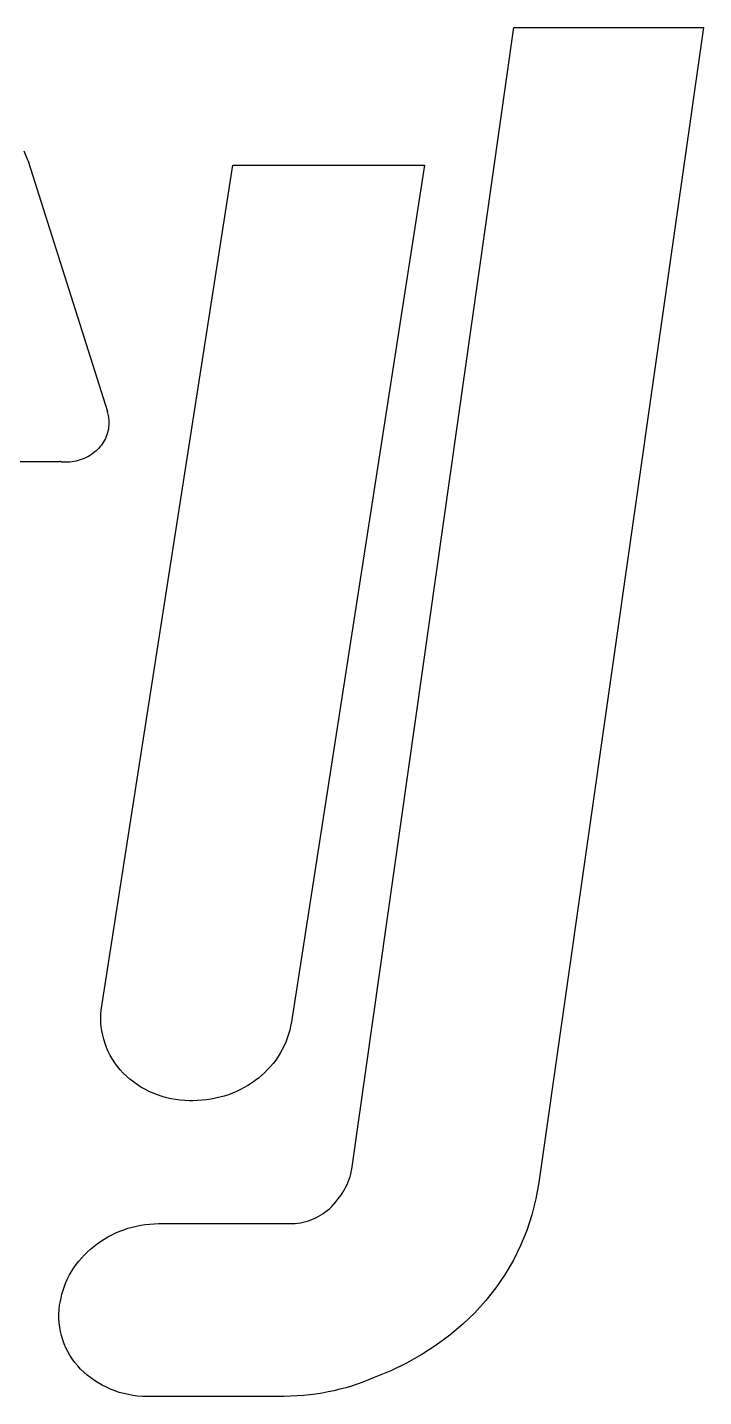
# Model space of a CAD drawing. Header units: millimetres. Extents: x 3 to 237, y -203 to -4.
# Drawn here: x 118.875 to 121.026, y -202.469 to -198.113 of the extents above; entities that cross this region are included whole.
import ezdxf

# ---------------------------------------------------------------- set-up
doc = ezdxf.new("R2010")
doc.units = ezdxf.units.MM
doc.layers.add('BLUETHIRTYONE', color=171, linetype='CONTINUOUS')
doc.layers.add('RED', color=14, linetype='CONTINUOUS')

msp = doc.modelspace()

# ---------------------------------------------------------------- linework, layer by layer
at = {"layer": 'BLUETHIRTYONE', "linetype": 'CONTINUOUS'}
for p, q in [((119.9066, -201.7458), (120.4222, -198.1131)), ((120.4222, -198.1131), (121.0256, -198.1131)), ((121.0256, -198.1131), (120.5016, -201.7875)), ((118.8633, -198.5061), (118.8752, -198.5345)), ((118.8752, -198.5345), (118.8773, -198.5383)), ((118.8773, -198.5383), (119.1299, -199.3354)), ((119.1091, -201.239), (119.5287, -198.5516)), ((119.5287, -198.5516), (120.1383, -198.5516)), ((120.1383, -198.5516), (119.7145, -201.277)), ((119.1299, -199.3354), (119.1279, -199.3354)), ((119.1279, -199.3354), (119.1293, -199.3397)), ((119.1293, -199.3397), (119.1306, -199.344)), ((119.1306, -199.344), (119.1317, -199.3483)), ((119.1317, -199.3483), (119.1326, -199.3527)), ((119.1326, -199.3527), (119.1332, -199.3572)), ((119.1332, -199.3572), (119.1337, -199.3618)), ((119.1337, -199.3618), (119.134, -199.3666)), ((119.1297, -199.4031), (119.1278, -199.4091)), ((119.1313, -199.397), (119.1297, -199.4031)), ((119.1325, -199.3908), (119.1313, -199.397)), ((119.1334, -199.3844), (119.1325, -199.3908)), ((119.1339, -199.378), (119.1334, -199.3844)), ((119.1341, -199.3715), (119.1339, -199.378)), ((119.134, -199.3666), (119.1341, -199.3715)), ((119.1023, -199.4516), (119.098, -199.4561)), ((119.1065, -199.4469), (119.1023, -199.4516)), ((119.1103, -199.442), (119.1065, -199.4469)), ((119.1139, -199.4369), (119.1103, -199.442)), ((119.1173, -199.4316), (119.1139, -199.4369)), ((119.1204, -199.4262), (119.1173, -199.4316)), ((119.1232, -199.4207), (119.1204, -199.4262)), ((119.1257, -199.415), (119.1232, -199.4207)), ((119.1278, -199.4091), (119.1257, -199.415)), ((118.9775, -199.4948), (118.537, -199.4948)), ((118.9787, -199.4936), (118.9775, -199.4929)), ((118.9775, -199.4929), (118.9775, -199.4948)), ((118.9799, -199.4942), (118.9787, -199.4936)), ((118.9811, -199.4947), (118.9799, -199.4942)), ((118.9822, -199.4951), (118.9811, -199.4947)), ((118.9834, -199.4955), (118.9822, -199.4951)), ((118.9846, -199.4958), (118.9834, -199.4955)), ((119.0171, -199.4953), (119.0103, -199.4961)), ((119.0238, -199.4942), (119.0171, -199.4953)), ((119.0304, -199.4928), (119.0238, -199.4942)), ((119.037, -199.4912), (119.0304, -199.4928)), ((119.0433, -199.4892), (119.037, -199.4912)), ((119.0496, -199.487), (119.0433, -199.4892)), ((119.0557, -199.4846), (119.0496, -199.487)), ((119.0616, -199.4818), (119.0557, -199.4846)), ((119.0674, -199.4788), (119.0616, -199.4818)), ((119.073, -199.4756), (119.0674, -199.4788)), ((119.0784, -199.4721), (119.073, -199.4756)), ((119.0836, -199.4685), (119.0784, -199.4721)), ((119.0886, -199.4646), (119.0836, -199.4685)), ((119.0934, -199.4604), (119.0886, -199.4646)), ((119.098, -199.4561), (119.0934, -199.4604)), ((118.9858, -199.4961), (118.9846, -199.4958)), ((118.9869, -199.4963), (118.9858, -199.4961)), ((118.9881, -199.4964), (118.9869, -199.4963)), ((118.9893, -199.4965), (118.9881, -199.4964)), ((118.9905, -199.4966), (118.9893, -199.4965)), ((118.9916, -199.4967), (118.9905, -199.4966)), ((118.994, -199.4967), (118.9916, -199.4967)), ((118.9963, -199.4967), (118.994, -199.4967)), ((119.0033, -199.4966), (118.9963, -199.4967)), ((119.0103, -199.4961), (119.0033, -199.4966)), ((119.1081, -201.2656), (119.1082, -201.2523)), ((119.1086, -201.279), (119.1081, -201.2656)), ((119.1082, -201.2523), (119.1091, -201.239)), ((119.1099, -201.2924), (119.1086, -201.279)), ((119.7145, -201.277), (119.7122, -201.2902)), ((119.1118, -201.3057), (119.1099, -201.2924)), ((119.1145, -201.319), (119.1118, -201.3057)), ((119.1178, -201.3322), (119.1145, -201.319)), ((119.7057, -201.3161), (119.7016, -201.3286)), ((119.7093, -201.3033), (119.7057, -201.3161)), ((119.7122, -201.2902), (119.7093, -201.3033)), ((119.1219, -201.3453), (119.1178, -201.3322)), ((119.1266, -201.3582), (119.1219, -201.3453)), ((119.1321, -201.3709), (119.1266, -201.3582)), ((119.6855, -201.3647), (119.6791, -201.3762)), ((119.6914, -201.353), (119.6855, -201.3647)), ((119.6968, -201.3409), (119.6914, -201.353)), ((119.7016, -201.3286), (119.6968, -201.3409)), ((119.1383, -201.3833), (119.1321, -201.3709)), ((119.1452, -201.3954), (119.1383, -201.3833)), ((119.1528, -201.4072), (119.1452, -201.3954)), ((119.1612, -201.4186), (119.1528, -201.4072)), ((119.6566, -201.4087), (119.6481, -201.4188)), ((119.6646, -201.3982), (119.6566, -201.4087)), ((119.6721, -201.3873), (119.6646, -201.3982)), ((119.6791, -201.3762), (119.6721, -201.3873)), ((119.1702, -201.4297), (119.1612, -201.4186)), ((119.18, -201.4402), (119.1702, -201.4297)), ((119.1901, -201.4499), (119.18, -201.4402)), ((119.2008, -201.4592), (119.1901, -201.4499)), ((119.6096, -201.4556), (119.5989, -201.4638)), ((119.6199, -201.447), (119.6096, -201.4556)), ((119.6297, -201.438), (119.6199, -201.447)), ((119.6391, -201.4286), (119.6297, -201.438)), ((119.6481, -201.4188), (119.6391, -201.4286)), ((119.2121, -201.468), (119.2008, -201.4592)), ((119.2239, -201.4763), (119.2121, -201.468)), ((119.2361, -201.484), (119.2239, -201.4763)), ((119.2488, -201.4912), (119.2361, -201.484)), ((119.2619, -201.4978), (119.2488, -201.4912)), ((119.2753, -201.5038), (119.2619, -201.4978)), ((119.5401, -201.4981), (119.5273, -201.5035)), ((119.5525, -201.4922), (119.5401, -201.4981)), ((119.5647, -201.4858), (119.5525, -201.4922)), ((119.5764, -201.4789), (119.5647, -201.4858)), ((119.5879, -201.4716), (119.5764, -201.4789)), ((119.5989, -201.4638), (119.5879, -201.4716)), ((119.2891, -201.5092), (119.2753, -201.5038)), ((119.3031, -201.5139), (119.2891, -201.5092)), ((119.3174, -201.518), (119.3031, -201.5139)), ((119.3318, -201.5213), (119.3174, -201.518)), ((119.3465, -201.524), (119.3318, -201.5213)), ((119.3612, -201.5259), (119.3465, -201.524)), ((119.376, -201.5271), (119.3612, -201.5259)), ((119.3909, -201.5275), (119.376, -201.5271)), ((119.4013, -201.5275), (119.3909, -201.5275)), ((119.4161, -201.5272), (119.4013, -201.5275)), ((119.4308, -201.5263), (119.4161, -201.5272)), ((119.4452, -201.5247), (119.4308, -201.5263)), ((119.4595, -201.5226), (119.4452, -201.5247)), ((119.4736, -201.5199), (119.4595, -201.5226)), ((119.4874, -201.5166), (119.4736, -201.5199)), ((119.501, -201.5128), (119.4874, -201.5166)), ((119.5143, -201.5084), (119.501, -201.5128)), ((119.5273, -201.5035), (119.5143, -201.5084)), ((119.9034, -201.7616), (119.9052, -201.7536)), ((119.9052, -201.7536), (119.9066, -201.7458)), ((119.8836, -201.8098), (119.8879, -201.8018)), ((119.8879, -201.8018), (119.8918, -201.7938)), ((119.8918, -201.7938), (119.8953, -201.7857)), ((119.8953, -201.7857), (119.8984, -201.7776)), ((119.8984, -201.7776), (119.9011, -201.7696)), ((119.9011, -201.7696), (119.9034, -201.7616)), ((120.5016, -201.7875), (120.4923, -201.8399)), ((119.8563, -201.849), (119.8625, -201.8413)), ((119.8625, -201.8413), (119.8684, -201.8336)), ((119.8684, -201.8336), (119.8738, -201.8257)), ((119.8738, -201.8257), (119.8789, -201.8178)), ((119.8789, -201.8178), (119.8836, -201.8098)), ((120.4923, -201.8399), (120.4795, -201.891)), ((119.8069, -201.8921), (119.8142, -201.8874)), ((119.8142, -201.8874), (119.8214, -201.8823)), ((119.8214, -201.8823), (119.8285, -201.8769)), ((119.8285, -201.8769), (119.8356, -201.871)), ((119.8356, -201.871), (119.8429, -201.8638)), ((119.8429, -201.8638), (119.8498, -201.8565)), ((119.8498, -201.8565), (119.8563, -201.849)), ((120.4795, -201.891), (120.4632, -201.9405)), ((119.1816, -201.9379), (119.1948, -201.9335)), ((119.1948, -201.9335), (119.2083, -201.9296)), ((119.2083, -201.9296), (119.222, -201.9262)), ((119.222, -201.9262), (119.2358, -201.9235)), ((119.2358, -201.9235), (119.2499, -201.9213)), ((119.2499, -201.9213), (119.264, -201.9198)), ((119.264, -201.9198), (119.2784, -201.9188)), ((119.2784, -201.9188), (119.2928, -201.9185)), ((119.2928, -201.9185), (119.7082, -201.9185)), ((119.7082, -201.9185), (119.7175, -201.9183)), ((119.7175, -201.9183), (119.7266, -201.9178)), ((119.7266, -201.9178), (119.7354, -201.9169)), ((119.7354, -201.9169), (119.744, -201.9156)), ((119.744, -201.9156), (119.7524, -201.914)), ((119.7524, -201.914), (119.7606, -201.912)), ((119.7606, -201.912), (119.7687, -201.9096)), ((119.7687, -201.9096), (119.7766, -201.9069)), ((119.7766, -201.9069), (119.7844, -201.9037)), ((119.7844, -201.9037), (119.792, -201.9002)), ((119.792, -201.9002), (119.7995, -201.8963)), ((119.7995, -201.8963), (119.8069, -201.8921)), ((119.0969, -201.9828), (119.108, -201.975)), ((119.108, -201.975), (119.1195, -201.9676)), ((119.1195, -201.9676), (119.1313, -201.9607)), ((119.1313, -201.9607), (119.1435, -201.9543)), ((119.1435, -201.9543), (119.1559, -201.9483)), ((119.1559, -201.9483), (119.1686, -201.9428)), ((119.1686, -201.9428), (119.1816, -201.9379)), ((120.4632, -201.9405), (120.4435, -201.9886)), ((119.0472, -202.028), (119.0562, -202.0182)), ((119.0562, -202.0182), (119.0658, -202.0088)), ((119.0658, -202.0088), (119.0757, -201.9997)), ((119.0757, -201.9997), (119.0861, -201.9911)), ((119.0861, -201.9911), (119.0969, -201.9828)), ((120.4435, -201.9886), (120.4205, -202.035)), ((119.0156, -202.0706), (119.0228, -202.0595)), ((119.0228, -202.0595), (119.0304, -202.0487)), ((119.0304, -202.0487), (119.0385, -202.0382)), ((119.0385, -202.0382), (119.0472, -202.028)), ((120.4205, -202.035), (120.3943, -202.0797)), ((118.9927, -202.1179), (118.9976, -202.1057)), ((118.9976, -202.1057), (119.003, -202.0937)), ((119.003, -202.0937), (119.0091, -202.082)), ((119.0091, -202.082), (119.0156, -202.0706)), ((120.3943, -202.0797), (120.365, -202.1225)), ((118.9819, -202.1559), (118.9849, -202.1431)), ((118.9849, -202.1431), (118.9885, -202.1304)), ((118.9885, -202.1304), (118.9927, -202.1179)), ((120.365, -202.1225), (120.3327, -202.1633)), ((118.9753, -202.2068), (118.976, -202.1927)), ((118.976, -202.1927), (118.9775, -202.1785)), ((118.9775, -202.1785), (118.9796, -202.169)), ((118.9796, -202.169), (118.9819, -202.1559)), ((120.3327, -202.1633), (120.2975, -202.2021)), ((118.9754, -202.2207), (118.9753, -202.2068)), ((118.9762, -202.2345), (118.9754, -202.2207)), ((118.9779, -202.2482), (118.9762, -202.2345)), ((120.2595, -202.2388), (120.2188, -202.2732)), ((120.2975, -202.2021), (120.2595, -202.2388)), ((118.9803, -202.2616), (118.9779, -202.2482)), ((118.9835, -202.2749), (118.9803, -202.2616)), ((118.9875, -202.2879), (118.9835, -202.2749)), ((120.2188, -202.2732), (120.1754, -202.3053)), ((118.9921, -202.3007), (118.9875, -202.2879)), ((118.9975, -202.3132), (118.9921, -202.3007)), ((119.0036, -202.3254), (118.9975, -202.3132)), ((119.0104, -202.3373), (119.0036, -202.3254)), ((120.1754, -202.3053), (120.1295, -202.3349)), ((119.0179, -202.3489), (119.0104, -202.3373)), ((119.0261, -202.3602), (119.0179, -202.3489)), ((119.0349, -202.3711), (119.0261, -202.3602)), ((120.0812, -202.362), (120.0305, -202.3865)), ((120.1295, -202.3349), (120.0812, -202.362)), ((119.0443, -202.3816), (119.0349, -202.3711)), ((119.0544, -202.3913), (119.0443, -202.3816)), ((119.0651, -202.4006), (119.0544, -202.3913)), ((119.0764, -202.4094), (119.0651, -202.4006)), ((119.0882, -202.4176), (119.0764, -202.4094)), ((119.9776, -202.4082), (119.9599, -202.4157)), ((120.0305, -202.3865), (119.9776, -202.4082)), ((119.1004, -202.4254), (119.0882, -202.4176)), ((119.1131, -202.4326), (119.1004, -202.4254)), ((119.1262, -202.4392), (119.1131, -202.4326)), ((119.1396, -202.4452), (119.1262, -202.4392)), ((119.1534, -202.4505), (119.1396, -202.4452)), ((119.1674, -202.4553), (119.1534, -202.4505)), ((119.1817, -202.4593), (119.1674, -202.4553)), ((119.8312, -202.4542), (119.812, -202.4577)), ((119.8501, -202.4502), (119.8312, -202.4542)), ((119.8689, -202.4457), (119.8501, -202.4502)), ((119.8875, -202.4407), (119.8689, -202.4457)), ((119.9058, -202.4353), (119.8875, -202.4407)), ((119.924, -202.4293), (119.9058, -202.4353)), ((119.942, -202.4228), (119.924, -202.4293)), ((119.9599, -202.4157), (119.942, -202.4228)), ((119.1961, -202.4627), (119.1817, -202.4593)), ((119.2108, -202.4654), (119.1961, -202.4627)), ((119.2255, -202.4673), (119.2108, -202.4654)), ((119.2403, -202.4685), (119.2255, -202.4673)), ((119.2552, -202.4689), (119.2403, -202.4685)), ((119.6707, -202.4689), (119.2552, -202.4689)), ((119.6917, -202.4687), (119.6707, -202.4689)), ((119.7124, -202.468), (119.6917, -202.4687)), ((119.7328, -202.4669), (119.7124, -202.468)), ((119.753, -202.4653), (119.7328, -202.4669)), ((119.7729, -202.4632), (119.753, -202.4653)), ((119.7925, -202.4607), (119.7729, -202.4632)), ((119.812, -202.4577), (119.7925, -202.4607))]:
    msp.add_line(p, q, dxfattribs=at)
at = {"layer": 'RED', "linetype": 'CONTINUOUS'}
for p, q in [((119.9066, -201.7458), (120.4222, -198.1131)), ((120.4222, -198.1131), (121.0256, -198.1131)), ((121.0256, -198.1131), (120.5016, -201.7875)), ((118.8633, -198.5061), (118.8752, -198.5345)), ((118.8752, -198.5345), (118.8773, -198.5383)), ((118.8773, -198.5383), (119.1299, -199.3354)), ((119.1091, -201.239), (119.5287, -198.5516)), ((119.5287, -198.5516), (120.1383, -198.5516)), ((120.1383, -198.5516), (119.7145, -201.277)), ((119.1299, -199.3354), (119.1279, -199.3354)), ((119.1279, -199.3354), (119.1293, -199.3397)), ((119.1293, -199.3397), (119.1306, -199.344)), ((119.1306, -199.344), (119.1317, -199.3483)), ((119.1317, -199.3483), (119.1326, -199.3527)), ((119.1326, -199.3527), (119.1332, -199.3572)), ((119.1332, -199.3572), (119.1337, -199.3618)), ((119.1337, -199.3618), (119.134, -199.3666)), ((119.1297, -199.4031), (119.1278, -199.4091)), ((119.1313, -199.397), (119.1297, -199.4031)), ((119.1325, -199.3908), (119.1313, -199.397)), ((119.1334, -199.3844), (119.1325, -199.3908)), ((119.1339, -199.378), (119.1334, -199.3844)), ((119.1341, -199.3715), (119.1339, -199.378)), ((119.134, -199.3666), (119.1341, -199.3715)), ((119.1023, -199.4516), (119.098, -199.4561)), ((119.1065, -199.4469), (119.1023, -199.4516)), ((119.1103, -199.442), (119.1065, -199.4469)), ((119.1139, -199.4369), (119.1103, -199.442)), ((119.1173, -199.4316), (119.1139, -199.4369)), ((119.1204, -199.4262), (119.1173, -199.4316)), ((119.1232, -199.4207), (119.1204, -199.4262)), ((119.1257, -199.415), (119.1232, -199.4207)), ((119.1278, -199.4091), (119.1257, -199.415)), ((118.9775, -199.4948), (118.537, -199.4948)), ((118.9787, -199.4936), (118.9775, -199.4929)), ((118.9775, -199.4929), (118.9775, -199.4948)), ((118.9799, -199.4942), (118.9787, -199.4936)), ((118.9811, -199.4947), (118.9799, -199.4942)), ((118.9822, -199.4951), (118.9811, -199.4947)), ((118.9834, -199.4955), (118.9822, -199.4951)), ((118.9846, -199.4958), (118.9834, -199.4955)), ((119.0171, -199.4953), (119.0103, -199.4961)), ((119.0238, -199.4942), (119.0171, -199.4953)), ((119.0304, -199.4928), (119.0238, -199.4942)), ((119.037, -199.4912), (119.0304, -199.4928)), ((119.0433, -199.4892), (119.037, -199.4912)), ((119.0496, -199.487), (119.0433, -199.4892)), ((119.0557, -199.4846), (119.0496, -199.487)), ((119.0616, -199.4818), (119.0557, -199.4846)), ((119.0674, -199.4788), (119.0616, -199.4818)), ((119.073, -199.4756), (119.0674, -199.4788)), ((119.0784, -199.4721), (119.073, -199.4756)), ((119.0836, -199.4685), (119.0784, -199.4721)), ((119.0886, -199.4646), (119.0836, -199.4685)), ((119.0934, -199.4604), (119.0886, -199.4646)), ((119.098, -199.4561), (119.0934, -199.4604)), ((118.9858, -199.4961), (118.9846, -199.4958)), ((118.9869, -199.4963), (118.9858, -199.4961)), ((118.9881, -199.4964), (118.9869, -199.4963)), ((118.9893, -199.4965), (118.9881, -199.4964)), ((118.9905, -199.4966), (118.9893, -199.4965)), ((118.9916, -199.4967), (118.9905, -199.4966)), ((118.994, -199.4967), (118.9916, -199.4967)), ((118.9963, -199.4967), (118.994, -199.4967)), ((119.0033, -199.4966), (118.9963, -199.4967)), ((119.0103, -199.4961), (119.0033, -199.4966)), ((119.1081, -201.2656), (119.1082, -201.2523)), ((119.1086, -201.279), (119.1081, -201.2656)), ((119.1082, -201.2523), (119.1091, -201.239)), ((119.1099, -201.2924), (119.1086, -201.279)), ((119.7145, -201.277), (119.7122, -201.2902)), ((119.1118, -201.3057), (119.1099, -201.2924)), ((119.1145, -201.319), (119.1118, -201.3057)), ((119.1178, -201.3322), (119.1145, -201.319)), ((119.7057, -201.3161), (119.7016, -201.3286)), ((119.7093, -201.3033), (119.7057, -201.3161)), ((119.7122, -201.2902), (119.7093, -201.3033)), ((119.1219, -201.3453), (119.1178, -201.3322)), ((119.1266, -201.3582), (119.1219, -201.3453)), ((119.1321, -201.3709), (119.1266, -201.3582)), ((119.6855, -201.3647), (119.6791, -201.3762)), ((119.6914, -201.353), (119.6855, -201.3647)), ((119.6968, -201.3409), (119.6914, -201.353)), ((119.7016, -201.3286), (119.6968, -201.3409)), ((119.1383, -201.3833), (119.1321, -201.3709)), ((119.1452, -201.3954), (119.1383, -201.3833)), ((119.1528, -201.4072), (119.1452, -201.3954)), ((119.1612, -201.4186), (119.1528, -201.4072)), ((119.6566, -201.4087), (119.6481, -201.4188)), ((119.6646, -201.3982), (119.6566, -201.4087)), ((119.6721, -201.3873), (119.6646, -201.3982)), ((119.6791, -201.3762), (119.6721, -201.3873)), ((119.1702, -201.4297), (119.1612, -201.4186)), ((119.18, -201.4402), (119.1702, -201.4297)), ((119.1901, -201.4499), (119.18, -201.4402)), ((119.2008, -201.4592), (119.1901, -201.4499)), ((119.6096, -201.4556), (119.5989, -201.4638)), ((119.6199, -201.447), (119.6096, -201.4556)), ((119.6297, -201.438), (119.6199, -201.447)), ((119.6391, -201.4286), (119.6297, -201.438)), ((119.6481, -201.4188), (119.6391, -201.4286)), ((119.2121, -201.468), (119.2008, -201.4592)), ((119.2239, -201.4763), (119.2121, -201.468)), ((119.2361, -201.484), (119.2239, -201.4763)), ((119.2488, -201.4912), (119.2361, -201.484)), ((119.2619, -201.4978), (119.2488, -201.4912)), ((119.2753, -201.5038), (119.2619, -201.4978)), ((119.5401, -201.4981), (119.5273, -201.5035)), ((119.5525, -201.4922), (119.5401, -201.4981)), ((119.5647, -201.4858), (119.5525, -201.4922)), ((119.5764, -201.4789), (119.5647, -201.4858)), ((119.5879, -201.4716), (119.5764, -201.4789)), ((119.5989, -201.4638), (119.5879, -201.4716)), ((119.2891, -201.5092), (119.2753, -201.5038)), ((119.3031, -201.5139), (119.2891, -201.5092)), ((119.3174, -201.518), (119.3031, -201.5139)), ((119.3318, -201.5213), (119.3174, -201.518)), ((119.3465, -201.524), (119.3318, -201.5213)), ((119.3612, -201.5259), (119.3465, -201.524)), ((119.376, -201.5271), (119.3612, -201.5259)), ((119.3909, -201.5275), (119.376, -201.5271)), ((119.4013, -201.5275), (119.3909, -201.5275)), ((119.4161, -201.5272), (119.4013, -201.5275)), ((119.4308, -201.5263), (119.4161, -201.5272)), ((119.4452, -201.5247), (119.4308, -201.5263)), ((119.4595, -201.5226), (119.4452, -201.5247)), ((119.4736, -201.5199), (119.4595, -201.5226)), ((119.4874, -201.5166), (119.4736, -201.5199)), ((119.501, -201.5128), (119.4874, -201.5166)), ((119.5143, -201.5084), (119.501, -201.5128)), ((119.5273, -201.5035), (119.5143, -201.5084)), ((119.9034, -201.7616), (119.9052, -201.7536)), ((119.9052, -201.7536), (119.9066, -201.7458)), ((119.8836, -201.8098), (119.8879, -201.8018)), ((119.8879, -201.8018), (119.8918, -201.7938)), ((119.8918, -201.7938), (119.8953, -201.7857)), ((119.8953, -201.7857), (119.8984, -201.7776)), ((119.8984, -201.7776), (119.9011, -201.7696)), ((119.9011, -201.7696), (119.9034, -201.7616)), ((120.5016, -201.7875), (120.4923, -201.8399)), ((119.8563, -201.849), (119.8625, -201.8413)), ((119.8625, -201.8413), (119.8684, -201.8336)), ((119.8684, -201.8336), (119.8738, -201.8257)), ((119.8738, -201.8257), (119.8789, -201.8178)), ((119.8789, -201.8178), (119.8836, -201.8098)), ((120.4923, -201.8399), (120.4795, -201.891)), ((119.8069, -201.8921), (119.8142, -201.8874)), ((119.8142, -201.8874), (119.8214, -201.8823)), ((119.8214, -201.8823), (119.8285, -201.8769)), ((119.8285, -201.8769), (119.8356, -201.871)), ((119.8356, -201.871), (119.8429, -201.8638)), ((119.8429, -201.8638), (119.8498, -201.8565)), ((119.8498, -201.8565), (119.8563, -201.849)), ((120.4795, -201.891), (120.4632, -201.9405)), ((119.1816, -201.9379), (119.1948, -201.9335)), ((119.1948, -201.9335), (119.2083, -201.9296)), ((119.2083, -201.9296), (119.222, -201.9262)), ((119.222, -201.9262), (119.2358, -201.9235)), ((119.2358, -201.9235), (119.2499, -201.9213)), ((119.2499, -201.9213), (119.264, -201.9198)), ((119.264, -201.9198), (119.2784, -201.9188)), ((119.2784, -201.9188), (119.2928, -201.9185)), ((119.2928, -201.9185), (119.7082, -201.9185)), ((119.7082, -201.9185), (119.7175, -201.9183)), ((119.7175, -201.9183), (119.7266, -201.9178)), ((119.7266, -201.9178), (119.7354, -201.9169)), ((119.7354, -201.9169), (119.744, -201.9156)), ((119.744, -201.9156), (119.7524, -201.914)), ((119.7524, -201.914), (119.7606, -201.912)), ((119.7606, -201.912), (119.7687, -201.9096)), ((119.7687, -201.9096), (119.7766, -201.9069)), ((119.7766, -201.9069), (119.7844, -201.9037)), ((119.7844, -201.9037), (119.792, -201.9002)), ((119.792, -201.9002), (119.7995, -201.8963)), ((119.7995, -201.8963), (119.8069, -201.8921)), ((119.0969, -201.9828), (119.108, -201.975)), ((119.108, -201.975), (119.1195, -201.9676)), ((119.1195, -201.9676), (119.1313, -201.9607)), ((119.1313, -201.9607), (119.1435, -201.9543)), ((119.1435, -201.9543), (119.1559, -201.9483)), ((119.1559, -201.9483), (119.1686, -201.9428)), ((119.1686, -201.9428), (119.1816, -201.9379)), ((120.4632, -201.9405), (120.4435, -201.9886)), ((119.0472, -202.028), (119.0562, -202.0182)), ((119.0562, -202.0182), (119.0658, -202.0088)), ((119.0658, -202.0088), (119.0757, -201.9997)), ((119.0757, -201.9997), (119.0861, -201.9911)), ((119.0861, -201.9911), (119.0969, -201.9828)), ((120.4435, -201.9886), (120.4205, -202.035)), ((119.0156, -202.0706), (119.0228, -202.0595)), ((119.0228, -202.0595), (119.0304, -202.0487)), ((119.0304, -202.0487), (119.0385, -202.0382)), ((119.0385, -202.0382), (119.0472, -202.028)), ((120.4205, -202.035), (120.3943, -202.0797)), ((118.9927, -202.1179), (118.9976, -202.1057)), ((118.9976, -202.1057), (119.003, -202.0937)), ((119.003, -202.0937), (119.0091, -202.082)), ((119.0091, -202.082), (119.0156, -202.0706)), ((120.3943, -202.0797), (120.365, -202.1225)), ((118.9819, -202.1559), (118.9849, -202.1431)), ((118.9849, -202.1431), (118.9885, -202.1304)), ((118.9885, -202.1304), (118.9927, -202.1179)), ((120.365, -202.1225), (120.3327, -202.1633)), ((118.9753, -202.2068), (118.976, -202.1927)), ((118.976, -202.1927), (118.9775, -202.1785)), ((118.9775, -202.1785), (118.9796, -202.169)), ((118.9796, -202.169), (118.9819, -202.1559)), ((120.3327, -202.1633), (120.2975, -202.2021)), ((118.9754, -202.2207), (118.9753, -202.2068)), ((118.9762, -202.2345), (118.9754, -202.2207)), ((118.9779, -202.2482), (118.9762, -202.2345)), ((120.2595, -202.2388), (120.2188, -202.2732)), ((120.2975, -202.2021), (120.2595, -202.2388)), ((118.9803, -202.2616), (118.9779, -202.2482)), ((118.9835, -202.2749), (118.9803, -202.2616)), ((118.9875, -202.2879), (118.9835, -202.2749)), ((120.2188, -202.2732), (120.1754, -202.3053)), ((118.9921, -202.3007), (118.9875, -202.2879)), ((118.9975, -202.3132), (118.9921, -202.3007)), ((119.0036, -202.3254), (118.9975, -202.3132)), ((119.0104, -202.3373), (119.0036, -202.3254)), ((120.1754, -202.3053), (120.1295, -202.3349)), ((119.0179, -202.3489), (119.0104, -202.3373)), ((119.0261, -202.3602), (119.0179, -202.3489)), ((119.0349, -202.3711), (119.0261, -202.3602)), ((120.0812, -202.362), (120.0305, -202.3865)), ((120.1295, -202.3349), (120.0812, -202.362)), ((119.0443, -202.3816), (119.0349, -202.3711)), ((119.0544, -202.3913), (119.0443, -202.3816)), ((119.0651, -202.4006), (119.0544, -202.3913)), ((119.0764, -202.4094), (119.0651, -202.4006)), ((119.0882, -202.4176), (119.0764, -202.4094)), ((119.9776, -202.4082), (119.9599, -202.4157)), ((120.0305, -202.3865), (119.9776, -202.4082)), ((119.1004, -202.4254), (119.0882, -202.4176)), ((119.1131, -202.4326), (119.1004, -202.4254)), ((119.1262, -202.4392), (119.1131, -202.4326)), ((119.1396, -202.4452), (119.1262, -202.4392)), ((119.1534, -202.4505), (119.1396, -202.4452)), ((119.1674, -202.4553), (119.1534, -202.4505)), ((119.1817, -202.4593), (119.1674, -202.4553)), ((119.8312, -202.4542), (119.812, -202.4577)), ((119.8501, -202.4502), (119.8312, -202.4542)), ((119.8689, -202.4457), (119.8501, -202.4502)), ((119.8875, -202.4407), (119.8689, -202.4457)), ((119.9058, -202.4353), (119.8875, -202.4407)), ((119.924, -202.4293), (119.9058, -202.4353)), ((119.942, -202.4228), (119.924, -202.4293)), ((119.9599, -202.4157), (119.942, -202.4228)), ((119.1961, -202.4627), (119.1817, -202.4593)), ((119.2108, -202.4654), (119.1961, -202.4627)), ((119.2255, -202.4673), (119.2108, -202.4654)), ((119.2403, -202.4685), (119.2255, -202.4673)), ((119.2552, -202.4689), (119.2403, -202.4685)), ((119.6707, -202.4689), (119.2552, -202.4689)), ((119.6917, -202.4687), (119.6707, -202.4689)), ((119.7124, -202.468), (119.6917, -202.4687)), ((119.7328, -202.4669), (119.7124, -202.468)), ((119.753, -202.4653), (119.7328, -202.4669)), ((119.7729, -202.4632), (119.753, -202.4653)), ((119.7925, -202.4607), (119.7729, -202.4632)), ((119.812, -202.4577), (119.7925, -202.4607))]:
    msp.add_line(p, q, dxfattribs=at)

doc.saveas('drawing.dxf')
